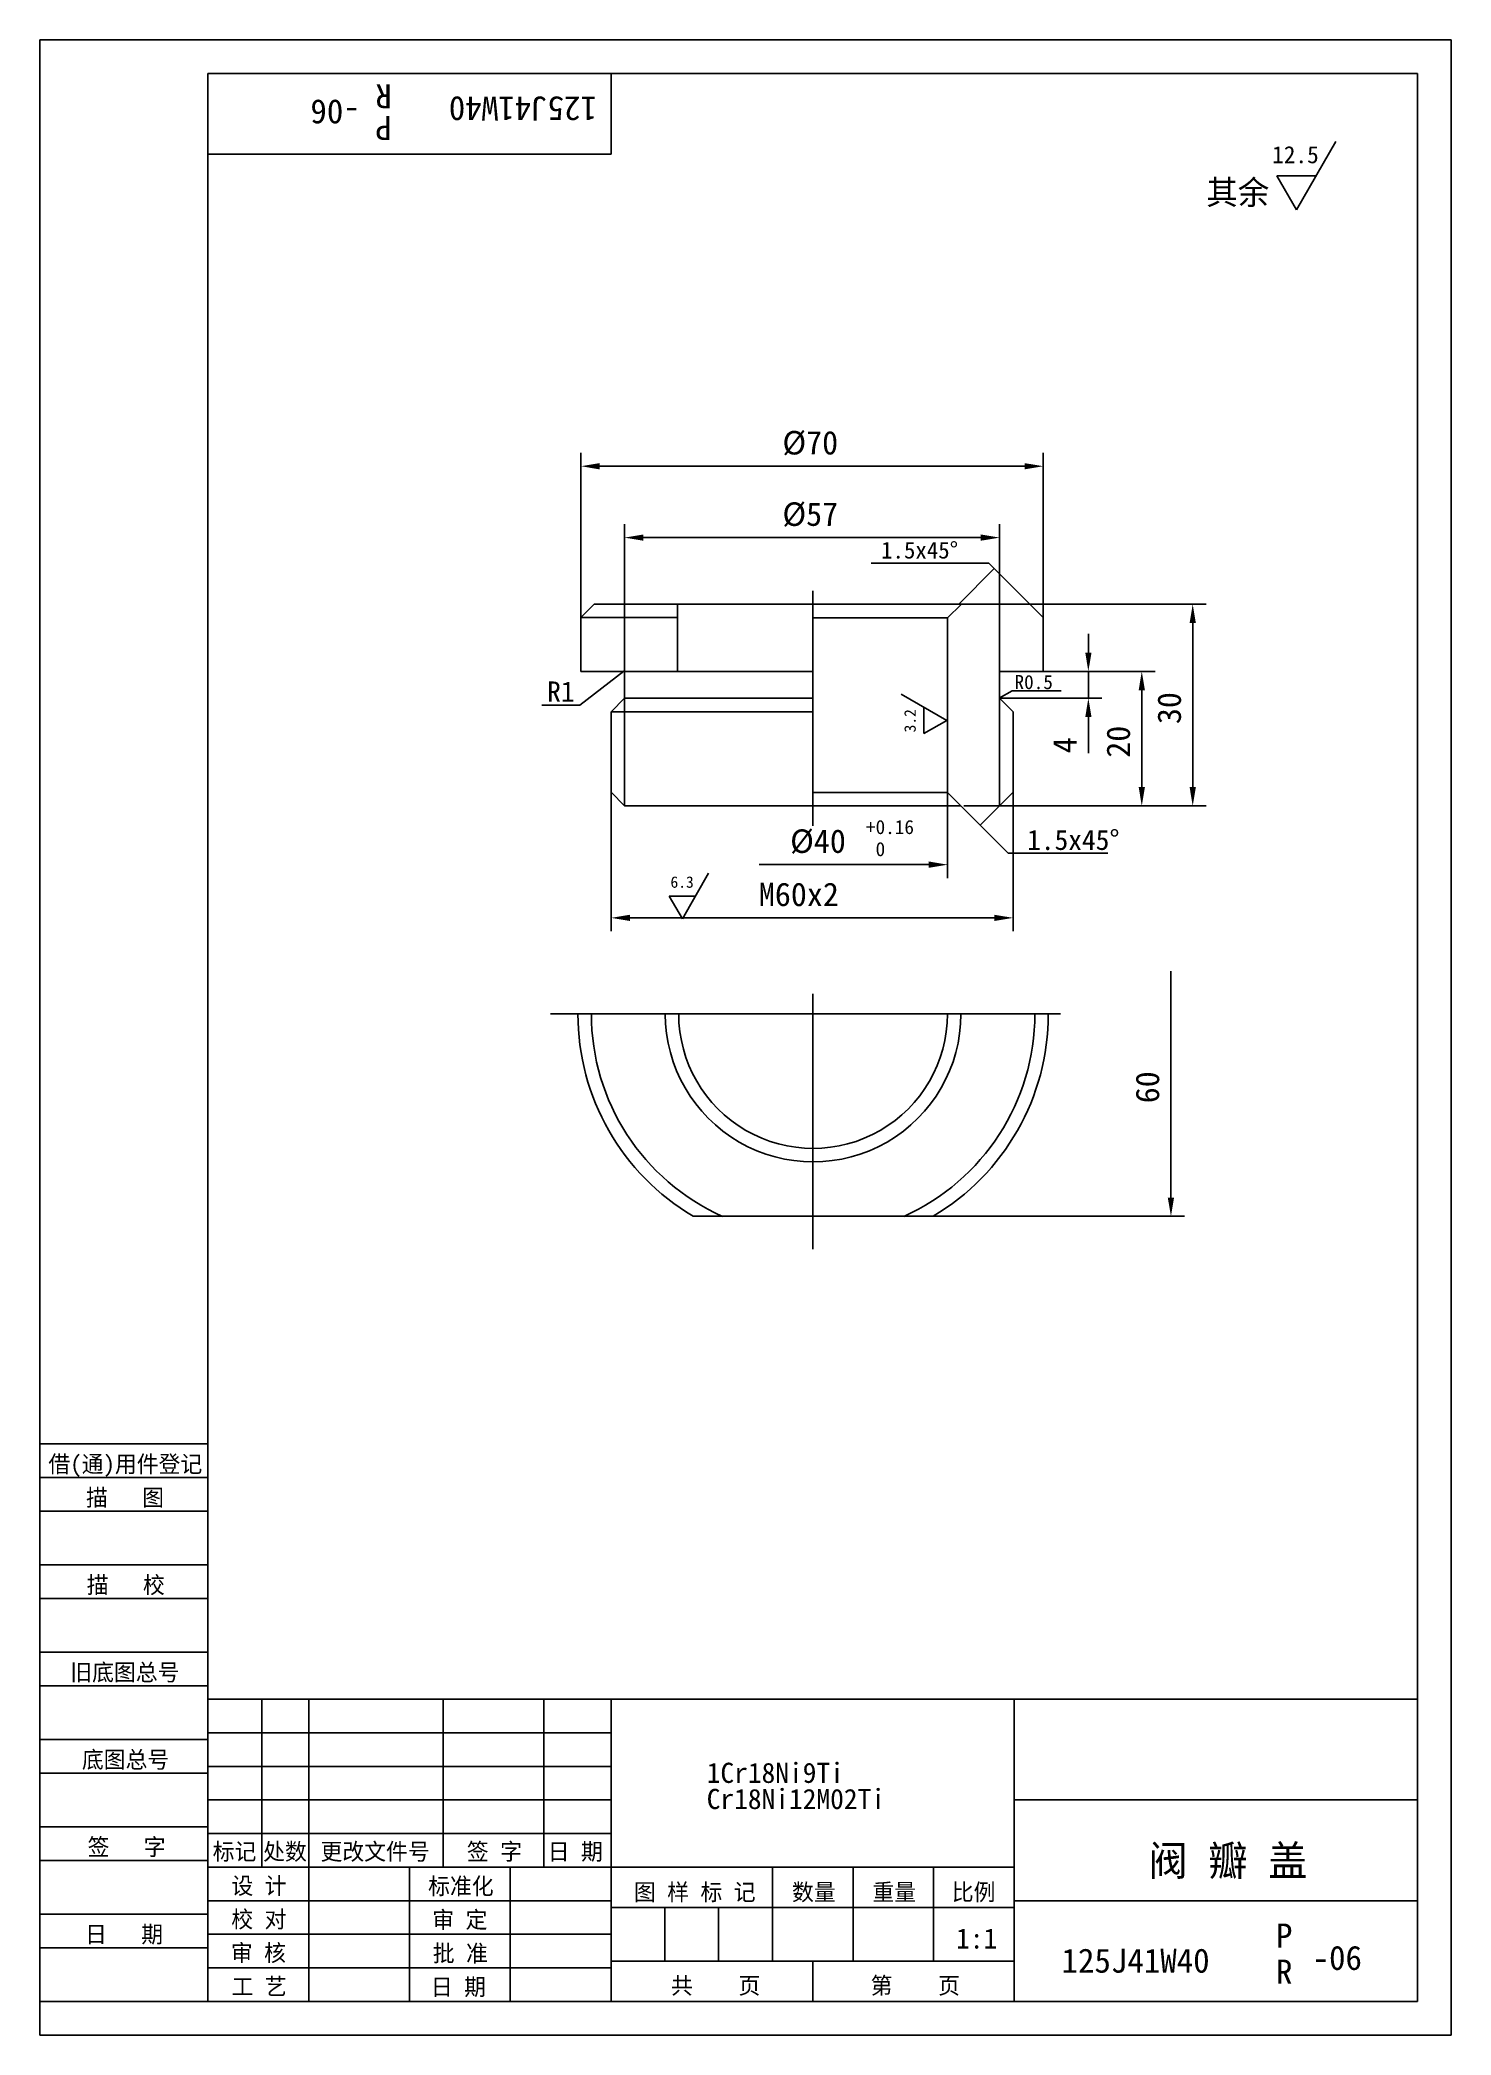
# Model space of a CAD drawing. Header units: metres. Extents: x 0 to 210, y 0 to 297.
import ezdxf

# ---------------------------------------------------------------- set-up
doc = ezdxf.new("R2010")
doc.units = ezdxf.units.M
for name, color, linetype in [('C', 6, 'Continuous'), ('D', 1, 'Continuous'), ('FL', 5, 'Continuous'), ('T', 7, 'Continuous'), ('TL', 4, 'Continuous')]:
    doc.layers.add(name, color=color, linetype=linetype)

# ---------------------------------------------------------------- blocks, each defined once
blk = doc.blocks.new('TUKUN4')
at = {"layer": 'FL'}
for p, q in [((0, 297), (0, 0)), ((210, 297), (0, 297)), ((210, 0), (210, 297)), ((0, 78), (25, 78)), ((0, 70), (25, 70)), ((0, 65), (25, 65)), ((0, 57), (25, 57)), ((0, 52), (25, 52)), ((33, 25), (33, 50)), ((40, 5), (40, 50)), ((60, 25), (60, 50)), ((75, 25), (75, 50)), ((25, 45), (85, 45)), ((0, 44), (25, 44)), ((0, 39), (25, 39)), ((25, 40), (85, 40)), ((25, 35), (85, 35)), ((0, 31), (25, 31)), ((25, 30), (85, 30)), ((0, 26), (25, 26)), ((70, 5), (70, 25)), ((0, 18), (25, 18)), ((25, 20), (85, 20)), ((25, 15), (85, 15)), ((0, 13), (25, 13)), ((25, 10), (85, 10)), ((0, 0), (210, 0))]:
    blk.add_line(p, q, dxfattribs=at)
at = {"layer": 'TL'}
for p, q in [((25, 5), (25, 292)), ((205, 292), (25, 292)), ((85, 292), (85, 280)), ((205, 5), (205, 292)), ((85, 280), (25, 280)), ((0, 88), (25, 88)), ((0, 83), (25, 83)), ((205, 50), (25, 50)), ((85, 5), (85, 50)), ((145, 5), (145, 50)), ((205, 35), (145, 35)), ((145, 25), (25, 25)), ((55, 5), (55, 25)), ((109, 11), (109, 25)), ((121, 11), (121, 25)), ((133, 11), (133, 25)), ((85, 19), (145, 19)), ((93, 11), (93, 19)), ((101, 11), (101, 19)), ((205, 20), (145, 20)), ((145, 11), (85, 11)), ((115, 5), (115, 11)), ((0, 5), (205, 5))]:
    blk.add_line(p, q, dxfattribs=at)
at = {"layer": 'T'}
for s, p in [('借(通)用件登记', (1.26, 83.76)), ('描   图', (6.86, 78.76)), ('描   校', (6.98, 65.76)), ('旧底图总号', (4.52, 52.76)), ('底图总号', (6.25, 39.76)), ('签   字', (7.1, 26.76)), ('标记', (25.71, 26.07)), ('处数', (33.22, 26.07)), ('更改文件号', (41.75, 26.07)), ('签 字', (63.53, 26.07)), ('日 期', (75.57, 26.07)), ('设 计', (28.5, 20.99)), ('标准化', (57.77, 20.93)), ('图 样 标 记', (88.4, 20.04)), ('数量', (111.92, 20.04)), ('重量', (123.88, 20.04)), ('比例', (135.7, 20.04)), ('校 对', (28.48, 15.99)), ('审 定', (58.39, 15.93)), ('日   期', (6.72, 13.76)), ('审 核', (28.41, 10.99)), ('批 准', (58.46, 10.93)), ('共    页', (93.91, 6.13)), ('第    页', (123.62, 6.13)), ('工 艺', (28.52, 5.99)), ('日 期', (58.18, 5.93))]:
    blk.add_text(s, height=2.5, dxfattribs=at).set_placement(p)

msp = doc.modelspace()

# ---------------------------------------------------------------- linework, layer by layer
at = {"layer": 'C'}
for p, q in [((115, 180), (115, 215)), ((115, 117), (115, 155)), ((76, 152), (151.89, 152))]:
    msp.add_line(p, q, dxfattribs=at)
at = {"layer": 'D'}
for p, q in [((192.87, 281.86), (187.01, 271.72)), ((184.09, 276.79), (189.94, 276.79)), ((187.01, 271.72), (184.09, 276.79)), ((80.5, 211), (80.5, 235.54)), ((149.32, 211), (149.32, 235.54)), ((83.3, 233.54), (146.52, 233.54)), ((87, 203), (87, 224.91)), ((89.8, 222.91), (140.02, 222.91)), ((142.82, 203), (142.82, 224.91)), ((128.54, 219.09), (123.69, 219.09)), ((141.23, 219.09), (128.54, 219.09)), ((136.74, 213.02), (142.01, 218.3)), ((147.32, 213), (141.23, 219.09)), ((147.32, 213), (173.55, 213)), ((156.02, 205.8), (156.02, 208.6)), ((171.55, 185.77), (171.55, 210.2)), ((86.91, 203.03), (80.34, 197.99)), ((149.32, 203), (158.02, 203)), ((156.02, 203), (156.02, 199)), ((158.02, 203), (165.97, 203)), ((128.18, 199.6), (134.94, 195.69)), ((142.75, 198.99), (144.66, 200.11)), ((142.82, 199), (158.02, 199)), ((142.82, 199), (142.82, 182.99)), ((144.66, 200.11), (149.33, 200.11)), ((149.33, 200.11), (151.98, 200.11)), ((163.97, 200.2), (163.97, 185.77)), ((80.34, 197.99), (74.69, 197.99)), ((86.99, 198.91), (86.99, 182.99)), ((131.56, 193.74), (131.56, 197.64)), ((156.02, 196.2), (156.02, 193.4)), ((134.94, 195.69), (131.56, 193.74)), ((156.02, 193.4), (156.02, 190.81)), ((85, 185), (85, 164.31)), ((135.08, 185.02), (135.08, 172.23)), ((144.82, 185), (144.82, 164.31)), ((137.02, 183), (144.09, 175.93)), ((142.82, 183), (139.92, 180.1)), ((142.75, 182.97), (165.97, 182.97)), ((165.97, 182.97), (173.55, 182.97)), ((144.09, 175.93), (158.91, 175.93)), ((99.51, 172.94), (95.61, 166.18)), ((132.28, 174.23), (107.01, 174.23)), ((93.66, 169.56), (97.56, 169.56)), ((95.61, 166.18), (93.66, 169.56)), ((87.8, 166.31), (142.02, 166.31)), ((168.31, 124.68), (168.31, 158.39)), ((132.9, 121.88), (170.31, 121.88))]:
    msp.add_line(p, q, dxfattribs=at)
for points in [[(83.3, 234), (83.3, 233.07), (80.5, 233.54)], [(146.52, 234), (146.52, 233.07), (149.32, 233.54)], [(89.8, 223.38), (89.8, 222.45), (87, 222.91)], [(140.02, 223.38), (140.02, 222.45), (142.82, 222.91)], [(171.09, 210.2), (172.02, 210.2), (171.55, 213)], [(155.56, 205.8), (156.49, 205.8), (156.02, 203)], [(163.51, 200.2), (164.44, 200.2), (163.97, 203)], [(155.56, 196.2), (156.49, 196.2), (156.02, 199)], [(163.51, 185.77), (164.44, 185.77), (163.97, 182.97)], [(171.09, 185.77), (172.02, 185.77), (171.55, 182.97)], [(132.28, 174.7), (132.28, 173.76), (135.08, 174.23)], [(87.8, 166.77), (87.8, 165.84), (85, 166.31)], [(142.02, 166.77), (142.02, 165.84), (144.82, 166.31)], [(167.84, 124.68), (168.78, 124.68), (168.31, 121.88)]]:
    msp.add_solid(points, dxfattribs=at)
at = {"layer": 'TL'}
for p, q in [((80.5, 211), (82.5, 213)), ((80.5, 211), (94.88, 211)), ((80.5, 203), (80.5, 211)), ((82.5, 213), (115, 213)), ((94.88, 212.95), (94.88, 202.9)), ((137.07, 213), (114.82, 213)), ((135.07, 210.95), (114.91, 210.95)), ((137.07, 212.95), (135.07, 210.95)), ((135.07, 210.95), (135.07, 184.95)), ((147.32, 213), (137.07, 213)), ((149.32, 211), (147.32, 213)), ((149.32, 203), (149.32, 211)), ((87, 203), (80.5, 203)), ((87, 203), (114.91, 203)), ((87, 199), (87, 203)), ((142.82, 199), (142.82, 203)), ((142.82, 203), (149.32, 203)), ((85, 197), (87, 199)), ((87, 199), (114.91, 199)), ((144.82, 197), (142.82, 199)), ((85, 197), (114.91, 197)), ((85, 185), (85, 197)), ((144.82, 185), (144.82, 197)), ((87, 183), (85, 185)), ((135.07, 184.95), (114.91, 184.95)), ((135.07, 184.95), (137.07, 182.95)), ((142.82, 183), (144.82, 185)), ((115, 183), (87, 183)), ((114.82, 183), (137.02, 183)), ((137.48, 183), (142.82, 183)), ((97.22, 121.88), (132.9, 121.88))]:
    msp.add_line(p, q, dxfattribs=at)
for radius, start, end in [(35, 179.99, 239.35), (33, 179.99, 245.85), (22, 179.99, 0.01), (20, 179.98, 0.02), (33, 294.15, 0.01), (35, 300.65, 0.01)]:
    msp.add_arc((115.06, 151.99), radius, start, end, dxfattribs=at)

# ---------------------------------------------------------------- block references
at = {"layer": 'D'}
msp.add_blockref('TUKUN4', (0, 0), dxfattribs=at)

# ---------------------------------------------------------------- texts
for s, height, rotation, p in [('-06', 3.6, 180, (47.6, 288.08)), ('R', 3.6, 180, (52.37, 290.41)), ('125J41W40', 3.6, 180, (82.89, 288.57)), ('P', 3.6, 180, (52.37, 285.68)), ('30', 3.5, 90, (169.8, 195.15)), ('3.2', 1.7, 90, (130.33, 193.91)), ('20', 3.5, 90, (162.22, 190.15)), ('4', 3.5, 90, (154.27, 190.81)), ('60', 3.5, 90, (166.56, 138.71))]:
    msp.add_text(s, height=height, rotation=rotation, dxfattribs=at).set_placement(p)
for s, height, p in [('12.5', 2.55, (183.37, 278.64)), ('其余', 3.6, (173.58, 272.5)), ('%%c70', 3.5, (110.49, 235.29)), ('%%C57', 3.5, (110.49, 224.66)), ('1.5x45%%d', 2.5, (125.18, 219.8)), ('R0.5', 2.1, (145.03, 200.36)), ('R1', 3, (75.48, 198.5)), ('%%C40', 3.5, (111.64, 175.98)), ('+0.16', 2.1, (122.93, 178.78)), ('1.5x45%%d', 3, (146.91, 176.42)), (' 0', 2.1, (122.93, 175.49)), ('6.3', 1.7, (93.83, 170.79)), ('M60x2', 3.5, (106.99, 168.06)), ('1Cr18Ni9Ti', 3, (99.23, 37.54)), ('Cr18Ni12M02Ti', 3, (99.23, 33.65)), ('阀 瓣 盖', 4.5, (164.95, 23.72)), ('1:1', 3, (136.34, 12.88)), ('P', 3.6, (183.94, 13.01)), ('125J41W40', 3.6, (152.03, 9.29)), ('-06', 3.6, (189.39, 9.7)), ('R', 3.6, (183.94, 7.64))]:
    msp.add_text(s, height=height, dxfattribs=at).set_placement(p)

doc.saveas('drawing.dxf')
